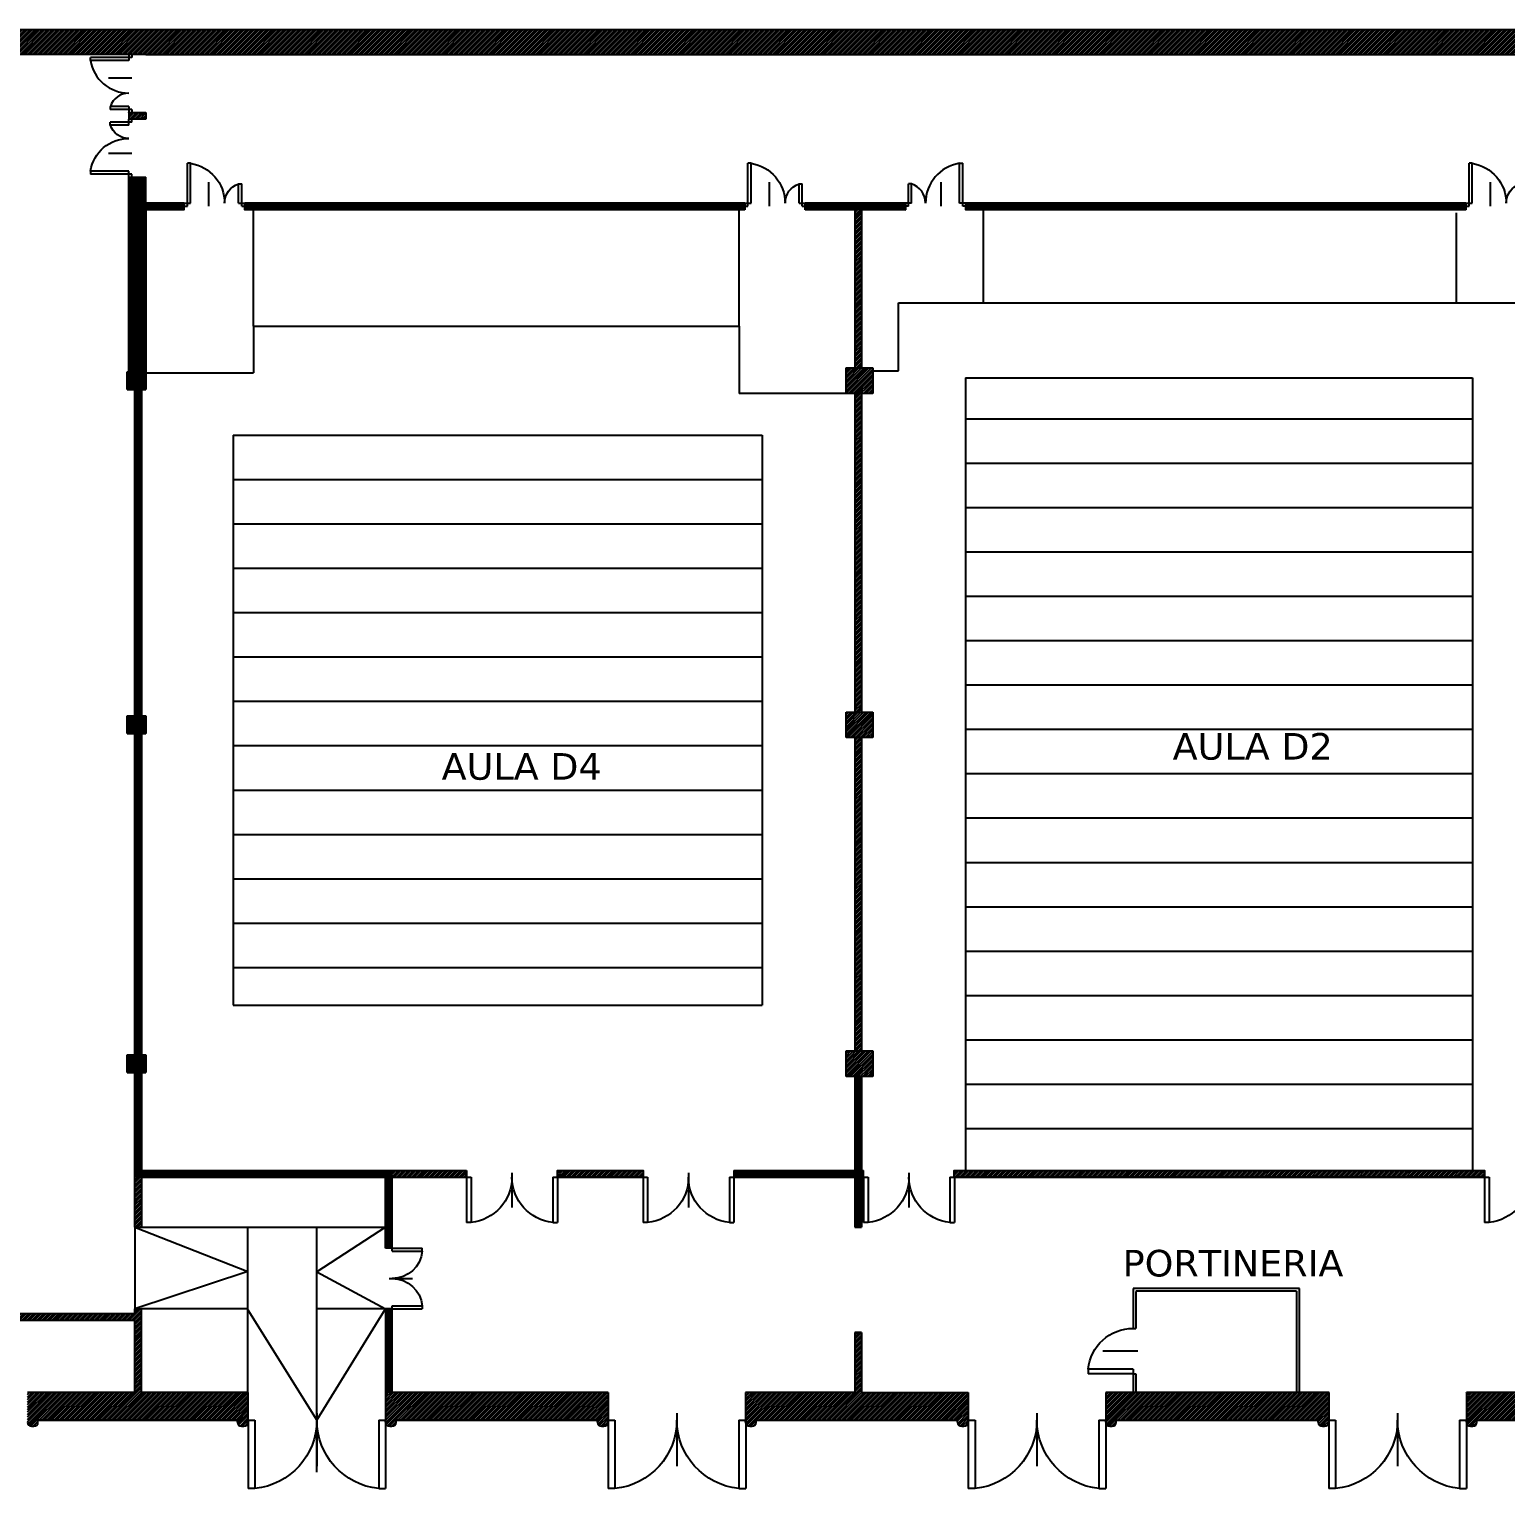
# Model space of a CAD drawing. Header units: millimetres. Extents: x 1621 to 139228, y 1388 to 30436.
# Drawn here: x 43327 to 72591, y 1505 to 30436 of the extents above; entities that cross this region are included whole.
import ezdxf

# ---------------------------------------------------------------- set-up
doc = ezdxf.new("R2010")
doc.units = ezdxf.units.MM
for name, color, linetype in [('arredi', 8, 'Continuous'), ('INFISSI', 4, 'Continuous'), ('retini', 8, 'Continuous'), ('SCALE', 2, 'Continuous'), ('SIMBOLI', 2, 'Continuous'), ('TESTO', 7, 'Continuous')]:
    doc.layers.add(name, color=color, linetype=linetype)
doc.layers.get('SIMBOLI').off()
doc.styles.add('STYLE1', font='Verdana.ttf', dxfattribs={"height": 200})

# ---------------------------------------------------------------- blocks, each defined once
blk = doc.blocks.new('PORTA')
at = {"layer": 'INFISSI'}
for p, q in [((-5477.1, 11426.3), (-5477.1, 11376.6)), ((-5472.1, 11426.3), (-5477.1, 11426.3)), ((-5472.1, 11426.3), (-5472.1, 11376.6)), ((-5427.1, 11431.3), (-5427.1, 11392.9)), ((-5382.1, 11426.3), (-5382.1, 11376.6)), ((-5377.1, 11426.3), (-5382.1, 11426.3)), ((-5377.1, 11426.3), (-5377.1, 11376.6)), ((-5472.1, 11376.6), (-5477.1, 11376.6)), ((-5382.1, 11376.6), (-5377.1, 11376.6))]:
    blk.add_line(p, q, dxfattribs=at)
for centre, start, end in [((-5477.1, 11426.3), 275.7392, 360), ((-5377.1, 11426.3), 180, 264.2608)]:
    blk.add_arc(centre, 50, start, end, dxfattribs=at)
blk = doc.blocks.new('porta_1')
at = {"layer": 'INFISSI'}
for p, q in [((-12578.2, 17272.4), (-12578.2, 17364.9)), ((-12578.2, 17364.9), (-12568.9, 17364.9)), ((-12568.9, 17272.4), (-12568.9, 17364.9)), ((-12615.4, 17263.1), (-12615.4, 17334.5)), ((-12578.2, 17272.4), (-12568.9, 17272.4))]:
    blk.add_line(p, q, dxfattribs=at)
blk.add_arc((-12568.9, 17272.4), 93, 95.7392, 180, dxfattribs=at)
blk = doc.blocks.new('A$Cb6f65007')
at = {"layer": 'INFISSI'}
for p, q in [((0, 959), (70, 959)), ((0, 889), (70, 889)), ((70, 959), (70, 889)), ((70, 889), (70, 0)), ((70, 889), (140, 889)), ((140, 889), (140, 0)), ((550, 959), (550, 421)), ((1210, 889), (1210, 461)), ((1210, 889), (1280, 889)), ((1280, 959), (1350, 959)), ((1280, 959), (1280, 889)), ((1280, 889), (1280, 461)), ((1280, 889), (1350, 889)), ((1210, 461), (1280, 461)), ((140, 0), (70, 0))]:
    blk.add_line(p, q, dxfattribs=at)
for centre, radius, start, end in [((0, 889), 900, 278.9572, 360), ((1350, 889), 450, 180, 251.8567)]:
    blk.add_arc(centre, radius, start, end, dxfattribs=at)

msp = doc.modelspace()

# ---------------------------------------------------------------- hatches: boundary and pattern name
at = {"layer": 'retini'}
h = msp.add_hatch(dxfattribs=at)
h.set_pattern_fill('ANSI31', color=256, scale=11, style=0)
h.set_pattern_definition([(45, (45467.506, 26737.864), (-24.695704, 24.695704), [])])
h.paths.add_polyline_path([(45635, 26861), (46396, 26861), (46396, 26993), (45635, 26993), (45635, 27511), (45294, 27511), (45294, 23650), (45635, 23650)], flags=17)
h.paths.add_polyline_path([(45635, 28792), (45294, 28792), (45294, 28660), (45635, 28660)], flags=17)
h.paths.add_polyline_path([(45635, 23650), (45261, 23650), (45261, 23298), (45415, 23298), (45635, 23298)])
h.paths.add_polyline_path([(45635, 16825), (45547, 16825), (45261, 16825), (45261, 16473), (45415, 16473), (45635, 16473)])
h.paths.add_polyline_path([(45547, 23298), (45415, 23298), (45415, 16825), (45547, 16825)])
h.paths.add_polyline_path([(45547, 16473), (45415, 16473), (45415, 10104), (45547, 10104)])
h.paths.add_polyline_path([(40068, 16411), (39294, 16411), (39294, 16301), (39606, 16301), (39606, 14651), (38308, 14651), (38308, 14541), (40379, 14541), (40379, 14061), (40487, 14061), (40487, 14541), (42555, 14541), (42555, 14061), (42665, 14061), (42665, 17456), (42555, 17456), (42555, 16411), (42417, 16411), (42417, 16301), (42555, 16301), (42555, 14651), (41301, 14651), (41301, 16301), (41647, 16301), (41647, 16411), (40838, 16411), (40838, 16301), (41191, 16301), (41191, 14651), (39716, 14651), (39716, 16301), (40068, 16301)])
h.paths.add_polyline_path([(42665, 13181), (42555, 13181), (42555, 12791), (40487, 12791), (40487, 13181), (40379, 13181), (40379, 12791), (38308, 12791), (38308, 12681), (42555, 12681), (42555, 11736), (42665, 11736)])
h.paths.add_polyline_path([(42665, 10856), (42555, 10856), (42555, 7699), (42822, 4836), (45415, 4836), (45415, 3410), (45547, 3410), (45547, 5068), (45415, 5068), (45415, 4968), (42920, 4968), (42665, 7705)])
h.paths.add_polyline_path([(50518, 7556), (50518, 7677), (50387, 7677), (50387, 6268), (50518, 6268), (50518, 6268)])
h.paths.add_polyline_path([(57509, 26993), (47596, 26993), (47596, 26861), (57509, 26861)], flags=17)
h.paths.add_polyline_path([(88689, 16902), (88117, 16902), (88117, 16396), (88689, 16396)])
h.paths.add_polyline_path([(88469, 23221), (88337, 23221), (88337, 16902), (88469, 16902)])
h.paths.add_polyline_path([(88469, 16396), (88337, 16396), (88337, 10181), (88469, 10181)])
h.paths.add_polyline_path([(89473, 26993), (88469, 26993), (87417, 26993), (87417, 26861), (88337, 26861), (88337, 23727), (88469, 23727), (88469, 26861), (89473, 26861)], flags=17)
h.paths.add_polyline_path([(88689, 23727), (88117, 23727), (88117, 23221), (88689, 23221)])
h.paths.add_polyline_path([(96908, 26993), (90673, 26993), (90673, 26861), (96908, 26861)], flags=17)
h.paths.add_polyline_path([(102934, 30408), (102872, 30436), (102418, 30436), (38457, 30436), (37928, 30238), (37928, 29941), (45635, 29941), (59693, 29941), (74169, 29941), (88469, 29941), (102681, 29941), (102681, 23645), (102934, 23645), (102934, 24969), (103286, 24969), (103286, 25079), (102934, 25079), (102934, 29864)])
h.paths.add_polyline_path([(74389, 10181), (74169, 10181), (73817, 10181), (73817, 9675), (74037, 9675), (74389, 9675)])
h.paths.add_polyline_path([(74169, 9675), (74037, 9675), (74037, 7809), (73976, 7809), (73976, 7677), (74037, 7677), (74037, 6687), (74169, 6687), (74169, 7677), (74196, 7677), (74196, 7809), (74169, 7809)])
h.paths.add_polyline_path([(74389, 16902), (74169, 16902), (74169, 23221), (74389, 23221), (74389, 23727), (74169, 23727), (74169, 26861), (75104, 26861), (75104, 26993), (73006, 26993), (73006, 26861), (74037, 26861), (74037, 23727), (73817, 23727), (73817, 23221), (74037, 23221), (74037, 16902), (73817, 16902), (73817, 16396), (74037, 16396), (74037, 10181), (74169, 10181), (74169, 16396), (74389, 16396)])
h.paths.add_polyline_path([(86217, 26993), (76304, 26993), (76304, 26861), (86217, 26861)], flags=17)
h.paths.add_polyline_path([(51993, 7809), (45547, 7809), (45547, 9752), (45415, 9752), (45415, 6687), (45547, 6687), (45547, 7677), (51993, 7677)])
h.paths.add_polyline_path([(45635, 10104), (45547, 10104), (45261, 10104), (45261, 9752), (45415, 9752), (45635, 9752)])
h.paths.add_polyline_path([(55493, 7809), (53793, 7809), (53793, 7677), (55493, 7677)])
h.paths.add_polyline_path([(59863, 7809), (59825, 7809), (59825, 9675), (59693, 9675), (59693, 7809), (57293, 7809), (57293, 7677), (59693, 7677), (59693, 6687), (59825, 6687), (59825, 7677), (59863, 7677)])
h.paths.add_polyline_path([(72176, 7809), (61663, 7809), (61663, 7677), (72176, 7677)])
h.paths.add_polyline_path([(86531, 7809), (75996, 7809), (75996, 7677), (86531, 7677)])
h.paths.add_polyline_path([(47659, 3410), (43286, 3410), (43286, 2822), (43310, 2764), (43354, 2745), (43427, 2745), (43471, 2764), (43495, 2822), (43495, 2860), (47450, 2860), (47450, 2822), (47474, 2764), (47518, 2745), (47590, 2745), (47634, 2764), (47659, 2822), (47659, 2862)])
h.paths.add_polyline_path([(61937, 3410), (59825, 3410), (59825, 4597), (59693, 4597), (59693, 3410), (57526, 3410), (57526, 2822), (57550, 2764), (57594, 2745), (57666, 2745), (57710, 2764), (57735, 2822), (57735, 2860), (61728, 2860), (61728, 2822), (61752, 2764), (61796, 2745), (61868, 2745), (61912, 2764), (61937, 2822), (61937, 2862)])
h.paths.add_polyline_path([(54798, 3410), (50387, 3410), (50387, 2860), (50387, 2822), (50411, 2764), (50455, 2745), (50527, 2745), (50571, 2764), (50596, 2822), (50596, 2860), (54589, 2860), (54589, 2822), (54613, 2764), (54657, 2745), (54729, 2745), (54773, 2764), (54798, 2822), (54798, 2862)])
h.paths.add_polyline_path([(50518, 5068), (50387, 5068), (50387, 3410), (50518, 3410)])
h.paths.add_polyline_path([(97742, 3531), (95344, 3531), (95344, 3410), (93452, 3410), (93452, 2862), (93452, 2862), (93452, 2860), (97533, 2860), (97533, 2822), (97557, 2764), (97601, 2745), (97674, 2745), (97718, 2764), (97742, 2822), (97742, 2860)])
h.paths.add_polyline_path([(97742, 5189), (97611, 5189), (97611, 3531), (97742, 3531)])
h.paths.add_polyline_path([(97742, 7677), (97611, 7677), (97611, 6389), (97742, 6389)])
h.paths.add_polyline_path([(94549, 7809), (92649, 7809), (92649, 7677), (94549, 7677)])
h.paths.add_polyline_path([(90849, 7809), (88469, 7809), (88469, 9675), (88337, 9675), (88337, 6687), (88469, 6687), (88469, 7677), (90849, 7677)])
h.paths.add_polyline_path([(88689, 10181), (88117, 10181), (88117, 9675), (88337, 9675), (88689, 9675)])
h.paths.add_polyline_path([(90515, 3410), (88469, 3410), (88469, 4597), (88337, 4597), (88337, 3410), (86104, 3410), (86104, 2822), (86128, 2764), (86172, 2745), (86245, 2745), (86289, 2764), (86313, 2822), (86313, 2860), (90306, 2860), (90306, 2822), (90330, 2764), (90374, 2745), (90447, 2745), (90491, 2764), (90515, 2821)])
edge = h.paths.add_edge_path()
edge.add_line((83376, 3410), (78943, 3410))
edge.add_line((78943, 3410), (78943, 2860))
edge.add_line((78943, 2860), (78943, 2822))
edge.add_arc((79026, 2822), 82.5, 180, 248.277)
edge.add_line((78995, 2745), (79100, 2745))
edge.add_arc((79070, 2822), 82.5, 291.723, 360)
edge.add_line((79152, 2822), (79152, 2860))
edge.add_line((79152, 2860), (83376, 2860))
edge.add_line((83376, 2860), (83376, 2862))
edge.add_line((83376, 2862), (83376, 3410))
h.paths.add_polyline_path([(76215, 3410), (74169, 3410), (74169, 4597), (74037, 4597), (74037, 3410), (71815, 3410), (71815, 2822), (71839, 2764), (71883, 2745), (71956, 2745), (72000, 2764), (72024, 2822), (72024, 2860), (76006, 2860), (76006, 2822), (76030, 2764), (76074, 2745), (76147, 2745), (76191, 2764), (76215, 2821)])
h.paths.add_polyline_path([(69087, 3410), (64665, 3410), (64665, 2860), (64665, 2822), (64689, 2764), (64733, 2745), (64805, 2745), (64849, 2764), (64874, 2822), (64874, 2860), (68878, 2860), (68878, 2822), (68902, 2764), (68946, 2745), (69019, 2745), (69063, 2764), (69087, 2822), (69087, 2862)])
h.paths.add_polyline_path([(138651, 3471), (138211, 3471), (138211, 2921), (138651, 2921)])
h.paths.add_polyline_path([(124384, 3471), (124043, 3471), (124043, 2921), (124384, 2921)])
h.paths.add_polyline_path([(119500, 3141), (119412, 3141), (119412, 2965), (119500, 2965)])
h.paths.add_polyline_path([(114704, 3141), (114616, 3141), (114616, 2965), (114704, 2965)])
h.paths.add_polyline_path([(109908, 3471), (109567, 3471), (109567, 2921), (109908, 2921)])
h.paths.add_polyline_path([(110271, 3471), (109930, 3471), (109930, 2921), (110271, 2921)])
h.paths.add_polyline_path([(102934, 3471), (102593, 3471), (102593, 2921), (102593, 2745), (102763, 2745), (102763, 2921), (102934, 2921)])
edge = h.paths.add_edge_path()
edge.add_line((102593, 3471), (100470, 3471))
edge.add_line((100470, 3471), (100470, 2860))
edge.add_line((100470, 2860), (100470, 2822))
edge.add_arc((100553, 2822), 82.5, 180, 248.277)
edge.add_line((100522, 2745), (100627, 2745))
edge.add_arc((100597, 2822), 82.5, 291.723, 360)
edge.add_line((100679, 2822), (100679, 2860))
edge.add_line((100679, 2860), (102593, 2860))
edge.add_line((102593, 2860), (102593, 2921))
edge.add_line((102593, 2921), (102593, 3471))
h.paths.add_polyline_path([(102681, 3531), (100470, 3531), (100470, 3471), (102681, 3471)])
h.paths.add_polyline_path([(131479, 3471), (131138, 3471), (131138, 2921), (131479, 2921)])
h.paths.add_polyline_path([(127948, 8490), (127838, 8490), (127838, 3410), (127948, 3410)])
h.paths.add_polyline_path([(131479, 10098), (131138, 10098), (131138, 9757), (131479, 9757)])
h.paths.add_polyline_path([(131138, 10008), (131025, 10008), (131025, 9898), (131138, 9898)])
h.paths.add_polyline_path([(130145, 10008), (127838, 10008), (127838, 9898), (130145, 9898)])
h.paths.add_polyline_path([(127948, 9898), (127838, 9898), (127838, 9370), (127948, 9370)])
h.paths.add_polyline_path([(135219, 10008), (131776, 10008), (131479, 10008), (131479, 9898), (131776, 9898), (134856, 9898), (134856, 8490), (134966, 8490), (134966, 9898), (135219, 9898)])
h.paths.add_polyline_path([(138706, 10723), (138211, 10723), (138211, 10008), (136099, 10008), (136099, 9898), (138211, 9898), (138211, 9700), (138706, 9700), (138772, 9700), (138772, 9865), (138706, 9865)])
h.paths.add_polyline_path([(131215, 3471), (131325, 3471), (131325, 9757), (131215, 9757)])
h.paths.add_polyline_path([(134856, 3086), (134966, 3086), (134966, 7610), (134856, 7610)])
h.paths.add_polyline_path([(127838, 3086), (127948, 3086), (127948, 3410), (127838, 3410)])
h.paths.add_polyline_path([(99216, 7677), (96349, 7677), (96349, 7809), (99106, 7809), (99106, 26861), (98108, 26861), (98108, 26993), (99216, 26993)])
h.paths.add_polyline_path([(41227, 15064), (42726, 15064), (42726, 15885), (41227, 15885)], flags=9)
at = {"layer": 'retini', "linetype": 'Continuous'}
h = msp.add_hatch(dxfattribs=at)
h.set_pattern_fill('ANSI31', color=1, scale=10)
h.set_pattern_definition([(45, (-853878.51, -475623.582), (-22.4506403, 22.4506403), [])])
h.paths.add_polyline_path([(57509, 26993), (47596, 26993), (47596, 26861), (57509, 26861)])
h.paths.add_polyline_path([(71806, 26993), (61892, 26993), (61892, 26861), (71806, 26861)])
h.paths.add_polyline_path([(60692, 26993), (58709, 26993), (58709, 26861), (60692, 26861)])
h.paths.add_polyline_path([(75104, 26993), (73006, 26993), (73006, 26861), (75104, 26861)])
h.paths.add_polyline_path([(86217, 26993), (76304, 26993), (76304, 26861), (86217, 26861)])
h.paths.add_polyline_path([(89473, 26993), (87417, 26993), (87417, 26861), (89473, 26861)])
h.paths.add_polyline_path([(96908, 26993), (90673, 26993), (90673, 26861), (96908, 26861)])
h.paths.add_polyline_path([(99106, 26993), (98108, 26993), (98108, 26861), (99106, 26861)])
h.paths.add_polyline_path([(99216, 26993), (99106, 26993), (99106, 26861), (99106, 7809), (99216, 7809)])
h.paths.add_polyline_path([(97742, 7677), (97611, 7677), (97611, 6389), (97742, 6389)])
h.paths.add_polyline_path([(99216, 7809), (99106, 7809), (97611, 7809), (97611, 7677), (99216, 7677)])
h.paths.add_polyline_path([(97742, 5189), (97611, 5189), (97611, 3531), (97742, 3531)])
h.paths.add_polyline_path([(50518, 7809), (49980, 7809), (45547, 7809), (45547, 9752), (45415, 9752), (45415, 7677), (49980, 7677), (50518, 7677)])
h.paths.add_polyline_path([(50518, 7677), (50387, 7677), (50387, 6268), (50518, 6268)])
h.paths.add_polyline_path([(50518, 5068), (50387, 5068), (50387, 3410), (50518, 3410)])
h.paths.add_polyline_path([(45635, 26861), (46396, 26861), (46396, 26993), (45635, 26993), (45635, 27511), (45294, 27511), (45294, 23650), (45635, 23650)])
h.paths.add_polyline_path([(45635, 23650), (45261, 23650), (45261, 23298), (45415, 23298), (45635, 23298)])
h.paths.add_polyline_path([(45547, 23298), (45415, 23298), (45415, 16825), (45547, 16825)])
h.paths.add_polyline_path([(45635, 16825), (45547, 16825), (45415, 16825), (45261, 16825), (45261, 16473), (45415, 16473), (45635, 16473)])
h.paths.add_polyline_path([(45547, 16473), (45415, 16473), (45415, 10104), (45547, 10104)])
h.paths.add_polyline_path([(45635, 10104), (45547, 10104), (45415, 10104), (45261, 10104), (45261, 9752), (45415, 9752), (45635, 9752)])
at = {"layer": 'retini'}
h = msp.add_hatch(dxfattribs=at)
h.set_pattern_fill('ANSI31', color=256, scale=11, style=0)
h.set_pattern_definition([(45, (-50081.21, -458193.47), (-24.6957043, 24.6957043), [])])
h.paths.add_polyline_path([(71806, 26861), (61892, 26861), (61892, 26993), (71806, 26993)])
h.paths.add_polyline_path([(59825, 6687), (59693, 6687), (59693, 7677), (57293, 7677), (57293, 7809), (59693, 7809), (59693, 9675), (59517, 9675), (59517, 10181), (59693, 10181), (59693, 16396), (59517, 16396), (59517, 16902), (59693, 16902), (59693, 23221), (59517, 23221), (59517, 23727), (59693, 23727), (59693, 26861), (58709, 26861), (58709, 26993), (60692, 26993), (60692, 26861), (59825, 26861), (59825, 23727), (60045, 23727), (60045, 23221), (59825, 23221), (59825, 16902), (60045, 16902), (60045, 16396), (59825, 16396), (59825, 10181), (60045, 10181), (60045, 9675), (59825, 9675), (59825, 7809), (59863, 7809), (59863, 7677), (59825, 7677)])

# ---------------------------------------------------------------- linework, layer by layer
for p, q in [((38457, 30436), (102872, 30436)), ((45635, 29941), (37928, 29941)), ((45635, 29941), (59693, 29941)), ((59693, 29941), (74169, 29941)), ((45294, 28792), (45635, 28792)), ((45294, 28792), (45294, 28660)), ((45635, 28792), (45635, 28660)), ((45635, 28660), (45294, 28660)), ((45294, 23650), (45294, 27511)), ((45294, 27511), (45635, 27511)), ((45635, 26993), (45635, 27511)), ((46396, 26993), (45635, 26993)), ((46396, 26861), (46396, 26993)), ((57509, 26993), (47596, 26993)), ((60692, 26993), (58709, 26993)), ((58709, 26861), (58709, 26993)), ((60692, 26993), (60692, 26861)), ((71806, 26993), (61892, 26993)), ((61892, 26993), (61892, 26861)), ((45635, 26861), (45635, 23650)), ((46396, 26861), (45635, 26861)), ((57509, 26861), (47596, 26861)), ((59693, 26861), (58709, 26861)), ((59693, 26861), (59693, 23727)), ((59825, 26861), (59825, 23727)), ((60692, 26861), (59825, 26861)), ((71806, 26861), (61892, 26861)), ((59517, 23221), (59517, 23727)), ((59517, 23727), (60045, 23727)), ((60045, 23727), (60045, 23221)), ((45261, 23650), (45635, 23650)), ((45261, 23298), (45261, 23650)), ((45635, 23650), (45635, 23298)), ((45635, 23298), (45261, 23298)), ((45261, 23298), (45635, 23298)), ((45415, 16825), (45415, 23298)), ((45547, 23298), (45547, 16825)), ((60045, 23221), (59517, 23221)), ((59693, 23221), (59693, 16902)), ((59825, 23221), (59825, 16902)), ((45261, 16825), (45635, 16825)), ((45261, 16473), (45261, 16825)), ((45635, 16825), (45635, 16473)), ((59517, 16396), (59517, 16902)), ((59517, 16902), (60045, 16902)), ((60045, 16902), (60045, 16396)), ((45261, 16473), (45635, 16473)), ((45415, 10104), (45415, 16473)), ((45547, 16473), (45547, 10104)), ((60045, 16396), (59517, 16396)), ((59693, 16396), (59693, 10181)), ((59825, 16396), (59825, 10181)), ((45261, 10104), (45635, 10104)), ((45261, 9752), (45261, 10104)), ((45635, 10104), (45635, 9752)), ((59517, 9675), (59517, 10181)), ((59517, 10181), (60045, 10181)), ((60045, 10181), (60045, 9675)), ((45261, 9752), (45635, 9752)), ((45415, 6687), (45415, 9752)), ((45547, 9752), (45547, 7809)), ((60045, 9675), (59517, 9675)), ((59693, 9675), (59693, 7809)), ((59825, 9675), (59825, 7809)), ((45547, 7809), (49980, 7809)), ((45547, 7677), (45547, 6687)), ((45547, 7677), (50387, 7677)), ((49980, 7809), (51993, 7809)), ((50387, 6268), (50387, 7677)), ((50518, 7677), (51993, 7677)), ((50518, 6268), (50518, 7677)), ((51993, 7809), (51993, 7677)), ((53793, 7809), (53793, 7677)), ((53793, 7809), (55493, 7809)), ((53793, 7677), (55493, 7677)), ((55493, 7809), (55493, 7677)), ((57292, 7677), (59693, 7677)), ((57293, 7809), (57293, 7677)), ((57293, 7809), (59693, 7809)), ((59693, 7677), (59693, 6687)), ((59825, 7809), (59863, 7809)), ((59825, 7677), (59825, 6687)), ((59825, 7677), (59863, 7677)), ((59863, 7677), (59863, 7809)), ((61663, 7809), (72176, 7809)), ((61663, 7677), (61663, 7809)), ((61663, 7677), (72176, 7677)), ((72176, 7677), (72176, 7809)), ((50518, 6268), (50518, 7556)), ((45415, 6687), (45547, 6687)), ((59693, 6687), (59825, 6687)), ((50518, 6268), (50387, 6268)), ((68506, 5469), (65211, 5469)), ((65211, 5469), (65211, 4680)), ((65271, 5419), (65261, 5409)), ((65261, 5409), (65261, 4680)), ((68446, 5419), (65271, 5419)), ((68446, 5419), (68456, 5409)), ((68456, 3410), (68456, 5409)), ((68506, 3410), (68506, 5469)), ((45415, 4968), (45415, 5068)), ((45415, 5068), (45547, 5068)), ((45547, 3410), (45547, 5068)), ((50387, 5068), (50387, 3410)), ((50518, 5068), (50387, 5068)), ((50518, 3410), (50518, 5068)), ((50518, 4608), (50518, 5068)), ((45415, 4836), (42822, 4836)), ((45415, 4968), (42920, 4968)), ((45415, 3410), (45415, 4836)), ((59693, 4597), (59693, 3410)), ((59825, 4597), (59693, 4597)), ((59693, 4597), (59693, 3410)), ((59825, 4597), (59693, 4597)), ((59825, 4597), (59825, 3410)), ((59825, 4597), (59825, 3410)), ((65211, 4680), (65261, 4680)), ((65211, 3780), (65261, 3780)), ((65211, 3780), (65211, 3410)), ((65261, 3780), (65261, 3410)), ((45415, 3410), (43286, 3410)), ((45415, 3410), (43286, 3410)), ((47659, 3410), (45547, 3410)), ((47659, 3410), (45547, 3410)), ((47659, 3410), (47659, 2860)), ((50387, 3410), (50387, 2860)), ((54798, 3410), (50518, 3410)), ((54798, 3410), (54798, 2860)), ((57526, 3410), (57526, 2860)), ((59693, 3410), (57526, 3410)), ((59825, 3410), (61937, 3410)), ((61937, 3410), (61937, 2860)), ((69087, 3410), (64665, 3410)), ((64665, 3410), (64665, 2860)), ((69098, 3410), (64665, 3410)), ((69087, 3410), (69087, 2860)), ((74037, 3410), (71815, 3410)), ((71815, 3410), (71815, 2860)), ((43369, 2739), (43413, 2739)), ((43495, 2860), (47450, 2860)), ((43495, 2822), (43495, 2860)), ((47450, 2860), (43495, 2860)), ((47450, 2822), (47450, 2860)), ((47532, 2739), (47576, 2739)), ((47659, 2822), (47659, 2860)), ((50387, 2822), (50387, 2860)), ((50469, 2739), (50513, 2739)), ((54589, 2860), (50596, 2860)), ((50596, 2822), (50596, 2860)), ((50596, 2860), (54589, 2860)), ((54589, 2822), (54589, 2860)), ((54671, 2739), (54715, 2739)), ((54798, 2822), (54798, 2860)), ((57526, 2822), (57526, 2860)), ((57608, 2739), (57652, 2739)), ((57735, 2860), (61728, 2860)), ((57735, 2822), (57735, 2860)), ((61728, 2822), (61728, 2860)), ((61810, 2739), (61854, 2739)), ((61937, 2822), (61937, 2860)), ((64665, 2822), (64665, 2860)), ((64747, 2739), (64791, 2739)), ((64874, 2860), (68878, 2860)), ((64874, 2822), (64874, 2860)), ((64874, 2860), (68878, 2860)), ((68878, 2822), (68878, 2860)), ((68961, 2739), (69005, 2739)), ((69087, 2822), (69087, 2860)), ((71815, 2822), (71815, 2860)), ((71898, 2739), (71942, 2739)), ((72024, 2860), (76006, 2860)), ((72024, 2822), (72024, 2860))]:
    msp.add_line(p, q)
for points in [[(57509, 26861), (47596, 26861), (47596, 26993), (57509, 26993), (57509, 26861)], [(71806, 26861), (61892, 26861), (61892, 26993), (71806, 26993), (71806, 26861)], [(55493, 7677), (53793, 7677), (53793, 7809), (55493, 7809), (55493, 7677)], [(72176, 7677), (61663, 7677), (61663, 7809), (72176, 7809), (72176, 7677)]]:
    msp.add_lwpolyline(points)
for centre, start, end in [((43369, 2822), 180, 270), ((43413, 2822), 270, 0), ((47532, 2822), 180, 270), ((47576, 2822), 270, 0), ((50469, 2822), 180, 270), ((50513, 2822), 270, 0), ((54671, 2822), 180, 270), ((54715, 2822), 270, 0), ((57608, 2822), 180, 270), ((57652, 2822), 270, 0), ((61810, 2822), 180, 270), ((61854, 2822), 270, 0), ((64747, 2822), 180, 270), ((64791, 2822), 270, 0), ((68961, 2822), 180, 270), ((69005, 2822), 270, 0), ((71898, 2822), 180, 270), ((71942, 2822), 270, 0)]:
    msp.add_arc(centre, 82.5, start, end)
at = {"layer": 'arredi'}
for p, q in [((47769, 24551), (47769, 26861)), ((57399, 24551), (57399, 26861)), ((62242, 25018), (62242, 26861)), ((71620, 25018), (71620, 26800)), ((61882, 23528), (61882, 7809)), ((61882, 23528), (71936, 23528)), ((71936, 23528), (71936, 7809)), ((61882, 22714), (71936, 22714)), ((47362, 22395), (47362, 11087)), ((47362, 22395), (57856, 22395)), ((57856, 22395), (57856, 11087)), ((61882, 21834), (71936, 21834)), ((47362, 21515), (57856, 21515)), ((71936, 20954), (61882, 20954)), ((47362, 20635), (57856, 20635)), ((71936, 20074), (61882, 20074)), ((47362, 19755), (57856, 19755)), ((71936, 19194), (61882, 19194)), ((47362, 18875), (57856, 18875)), ((71936, 18314), (61882, 18314)), ((47362, 17995), (57856, 17995)), ((71936, 17434), (61882, 17434)), ((47362, 17115), (57856, 17115)), ((71936, 16554), (61882, 16554)), ((47362, 16235), (57856, 16235)), ((71936, 15674), (61882, 15674)), ((47362, 15355), (57856, 15355)), ((71936, 14794), (61882, 14794)), ((47362, 14475), (57856, 14475)), ((71936, 13914), (61882, 13914)), ((47362, 13595), (57856, 13595)), ((71936, 13034), (61882, 13034)), ((47362, 12715), (57856, 12715)), ((71936, 12154), (61882, 12154)), ((47362, 11835), (57856, 11835)), ((71936, 11274), (61882, 11274)), ((47362, 11087), (57856, 11087)), ((71936, 10394), (61882, 10394)), ((71936, 9514), (61882, 9514)), ((71936, 8634), (61882, 8634))]:
    msp.add_line(p, q, dxfattribs=at)
at = {"layer": 'SCALE'}
for p, q in [((60559, 23667), (60559, 25018)), ((60559, 25018), (62242, 25018)), ((62242, 25018), (71620, 25018)), ((71620, 25018), (73302, 25018)), ((47769, 24551), (57399, 24551)), ((47769, 24551), (47769, 23629)), ((57399, 24551), (57399, 23221)), ((45651, 23629), (47769, 23629)), ((60045, 23667), (60559, 23667)), ((59517, 23221), (57399, 23221)), ((45415, 6687), (45415, 5049)), ((45415, 6687), (47659, 5809)), ((45547, 6687), (50387, 6687)), ((47659, 3410), (47659, 6687)), ((49023, 3410), (49023, 6687)), ((50387, 6687), (49023, 5801)), ((47659, 5809), (45415, 5068)), ((49023, 5801), (50387, 5068)), ((47659, 5068), (45547, 5068)), ((47659, 5049), (49023, 2862)), ((50387, 5068), (49023, 5068)), ((49023, 2862), (50387, 5068)), ((49023, 1827), (49023, 4434))]:
    msp.add_line(p, q, dxfattribs=at)

# ---------------------------------------------------------------- block references
at = {"layer": 'INFISSI'}
for name, p, xscale, yscale, zscale, rotation in [('PORTA', (-44795, -197997), -18, 17.99999996394035, 17.99999997920962, 359.9999999995368), ('PORTA', (-41295, -197997), -18, 17.99999996394035, 17.99999997920962, 359.9999999995368), ('PORTA', (-36924, -197997), -18, 17.99999996394035, 17.99999997920962, 359.9999999995368), ('PORTA', (-24611, -197997), -18, 17.99999996394035, 17.99999997920962, 359.9999999995368), ('PORTA', (187634, -59457), -12, 11.99999997596024, 11.99999998613975, 89.9999999994442), ('porta_1', (232388, -117873), -9.678861334570684, 9.678861312568188, 9.678861276547977, 89.99999999793262), ('PORTA', (-99028, -308848), -27.27999999996973, 27.27999994531274, 27.27999996846192, 359.999999999511), ('PORTA', (-91889, -308848), -27.27999999996973, 27.27999994531274, 27.27999996846192, 359.999999999511), ('PORTA', (-84750, -308848), -27.27999999996973, 27.27999994531274, 27.27999996846192, 359.999999999511), ('PORTA', (-77600, -308848), -27.27999999996973, 27.27999994531274, 27.27999996846192, 359.999999999511)]:
    msp.add_blockref(name, p, dxfattribs=dict(at, xscale=xscale, yscale=yscale, zscale=zscale, rotation=rotation))
at = {"layer": 'SIMBOLI', "ltscale": 30}
for p, xscale, yscale, zscale, rotation in [((44537, 29941), 0.8511111111321155, 0.8511111111321155, 0.8511111111321155, 270), ((44537, 27511), -0.8511111111321155, 0.8511111111321155, 0.8511111111321155, 270), ((46396, 27783), -0.888888888231837, 0.888888888231837, 0.888888888231837, 180), ((57509, 27783), -0.888888888231837, 0.888888888231837, 0.888888888231837, 180), ((61892, 27783), 0.888888888231837, 0.888888888231837, 0.888888888231837, 180), ((71806, 27783), -0.888888888231837, 0.888888888231837, 0.888888888231837, 180)]:
    msp.add_blockref('A$Cb6f65007', p, dxfattribs=dict(at, xscale=xscale, yscale=yscale, zscale=zscale, rotation=rotation))

# ---------------------------------------------------------------- texts
at = {"layer": 'TESTO', "style": 'STYLE1'}
msp.add_text('AULA D2', height=528, dxfattribs=at).set_placement((65992, 15958))
at = {"layer": 'TESTO', "color": 0, "style": 'STYLE1'}
for s, p in [('AULA D4', (51498, 15560)), ('PORTINERIA', (65000, 5709))]:
    msp.add_text(s, height=528, dxfattribs=at).set_placement(p)

doc.saveas('drawing.dxf')
